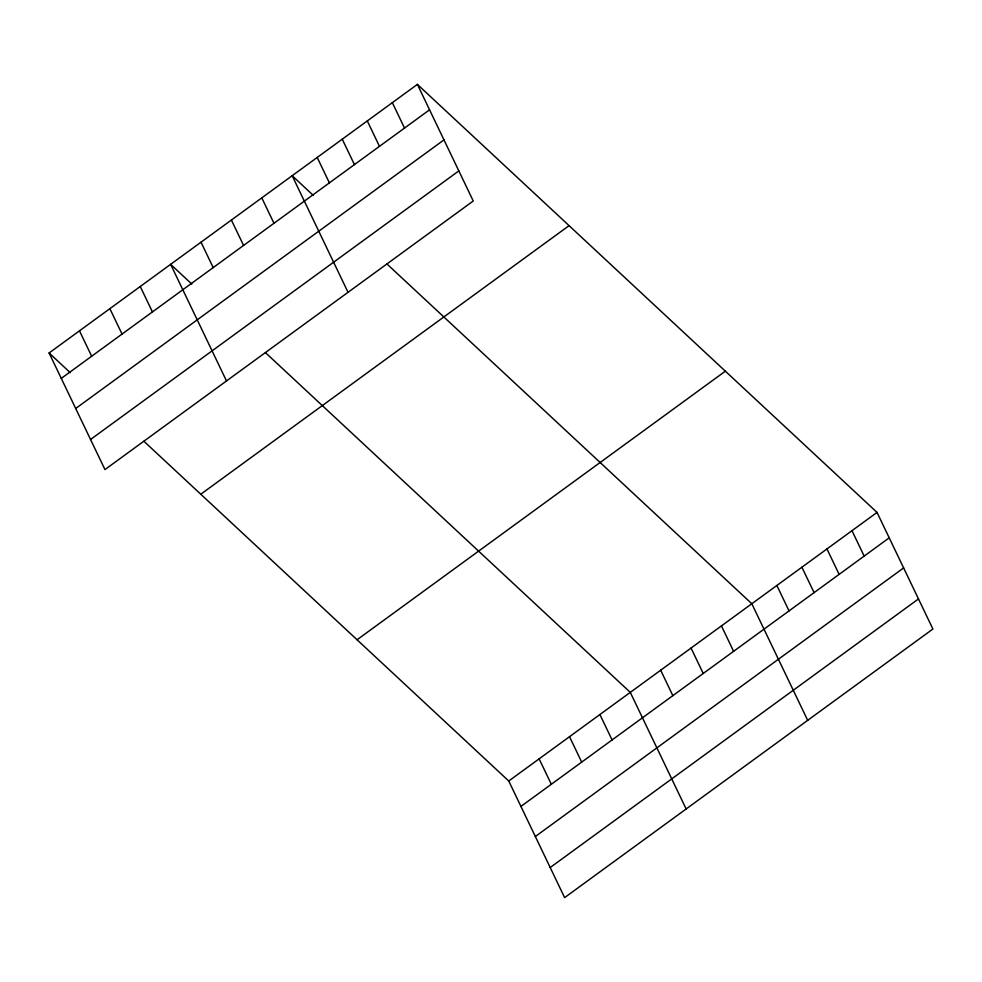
<?xml version="1.0" encoding="UTF-8"?>
<svg xmlns="http://www.w3.org/2000/svg" width="982" height="982" viewBox="0 0 982 982"><rect width="100%" height="100%" fill="white"/><g stroke="black" fill="none" stroke-linecap="round" stroke-linejoin="round"><path stroke-width="1.47" d="M417.387 84.391L473.25 200.991L104.964 469.58L49.1 352.98L417.387 84.391L877.036 512.42L932.9 629.02L564.613 897.609L508.75 781.009L143.9 441.262M61.277 378.389L429.564 109.812M75.7 408.487L443.974 139.898M90.553 439.482L458.827 170.905M200.782 494.228L569.069 225.639M357.067 639.761L725.354 371.171M508.75 781.009L877.036 512.42M520.926 806.431L889.213 537.841M535.35 836.517L903.624 567.927M550.202 867.523L918.489 598.934M313.356 195.443L292.17 175.717L348.033 292.305M386.969 263.998L751.819 603.746L807.683 720.346M191.821 284.08L170.635 264.342L226.498 380.942M265.435 352.624L630.284 692.371L686.148 808.972M49.1 352.98L70.287 372.706M851.995 530.685L864.172 556.107M826.954 548.95L839.131 574.372M801.901 567.215L814.078 592.637M776.86 585.481L789.037 610.89M721.439 625.902L733.615 651.324M691.058 648.059L703.235 673.48M392.346 102.656L404.523 128.077M660.665 670.215L672.842 695.637M367.293 120.921L379.469 146.343M342.252 139.186L354.428 164.595M599.904 714.54L612.081 739.949M317.211 157.451L329.387 182.861M569.523 736.696L581.7 762.106M539.13 758.853L551.307 784.262M261.789 197.873L273.966 223.282M231.396 220.029L243.573 245.439M201.015 242.186L213.192 267.607M140.254 286.499L152.431 311.92M109.861 308.655L122.05 334.076M79.481 330.824L91.657 356.233"/></g></svg>
